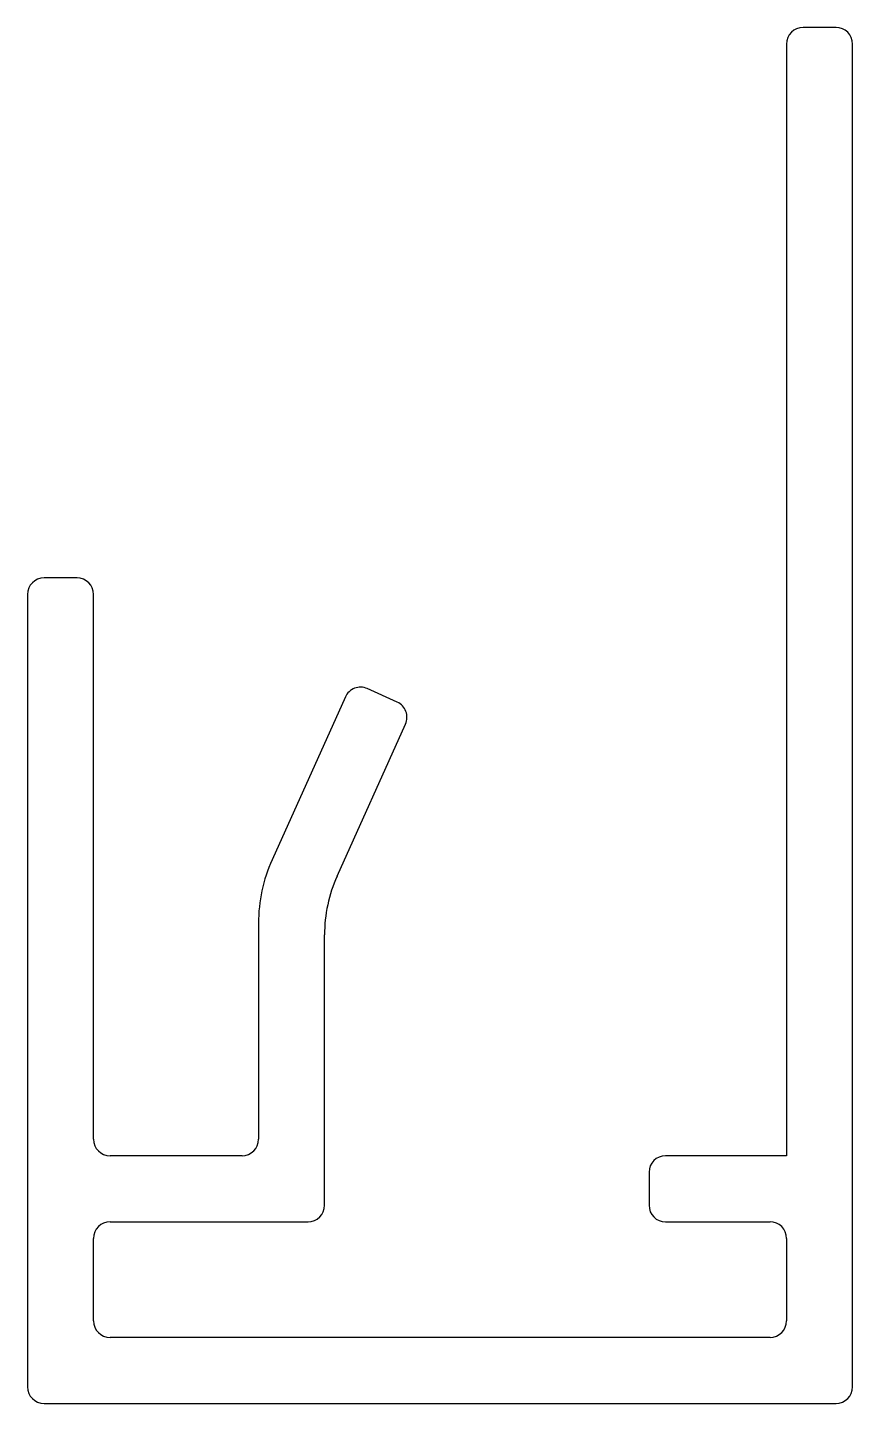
# Model space of a CAD drawing. Extents: x 1102.5 to 1117.5, y 596.4 to 621.4.
import ezdxf

# ---------------------------------------------------------------- set-up
doc = ezdxf.new("R2010")
doc.units = 0
doc.layers.get('0').update_dxf_attribs({"linetype": 'CONTINUOUS'})

msp = doc.modelspace()

# ---------------------------------------------------------------- linework, layer by layer
for p, q in [((1117.184, 621.38), (1116.584, 621.38)), ((1116.284, 621.08), (1116.284, 600.88)), ((1117.484, 596.68), (1117.484, 621.08)), ((1103.384, 611.38), (1102.784, 611.38)), ((1102.484, 611.08), (1102.484, 596.68)), ((1103.684, 601.18), (1103.684, 611.08)), ((1109.207, 609.122), (1108.66, 609.368)), ((1108.263, 609.217), (1106.931, 606.258)), ((1108.113, 605.96), (1109.357, 608.725)), ((1106.684, 605.105), (1106.684, 601.18)), ((1107.884, 599.98), (1107.884, 604.892)), ((1106.384, 600.88), (1103.984, 600.88)), ((1116.284, 600.88), (1114.084, 600.88)), ((1113.784, 600.58), (1113.784, 599.98)), ((1103.984, 599.68), (1107.584, 599.68)), ((1114.084, 599.68), (1115.984, 599.68)), ((1103.684, 597.88), (1103.684, 599.38)), ((1116.284, 599.38), (1116.284, 597.88)), ((1115.984, 597.58), (1103.984, 597.58)), ((1102.784, 596.38), (1117.184, 596.38))]:
    msp.add_line(p, q)
for centre, radius, start, end in [((1116.584, 621.08), 0.3, 90, 180), ((1117.184, 621.08), 0.3, 0, 90), ((1102.784, 611.08), 0.3, 90, 180), ((1103.384, 611.08), 0.3, 0, 90), ((1108.537, 609.094), 0.3, 65.7723, 155.7723), ((1109.084, 608.848), 0.3, 335.7723, 65.7723), ((1109.494, 605.105), 2.81, 155.7723, 180), ((1110.486, 604.892), 2.602, 155.7723, 180), ((1103.984, 601.18), 0.3, 180, 270), ((1106.384, 601.18), 0.3, 270, 0), ((1114.084, 600.58), 0.3, 90, 180), ((1107.584, 599.98), 0.3, 270, 0), ((1114.084, 599.98), 0.3, 180, 270), ((1103.984, 599.38), 0.3, 90, 180), ((1115.984, 599.38), 0.3, 0, 90), ((1103.984, 597.88), 0.3, 180, 270), ((1115.984, 597.88), 0.3, 270, 0), ((1102.784, 596.68), 0.3, 180, 270), ((1117.184, 596.68), 0.3, 270, 0)]:
    msp.add_arc(centre, radius, start, end)

doc.saveas('drawing.dxf')
